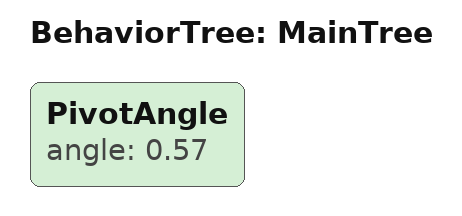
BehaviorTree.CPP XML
<?xml version="1.0" encoding="UTF-8"?>
<root BTCPP_format="4"
      main_tree_to_execute="MainTree">
  <BehaviorTree ID="MainTree">
    <PivotAngle angle="0.57"/>
  </BehaviorTree>

</root>
